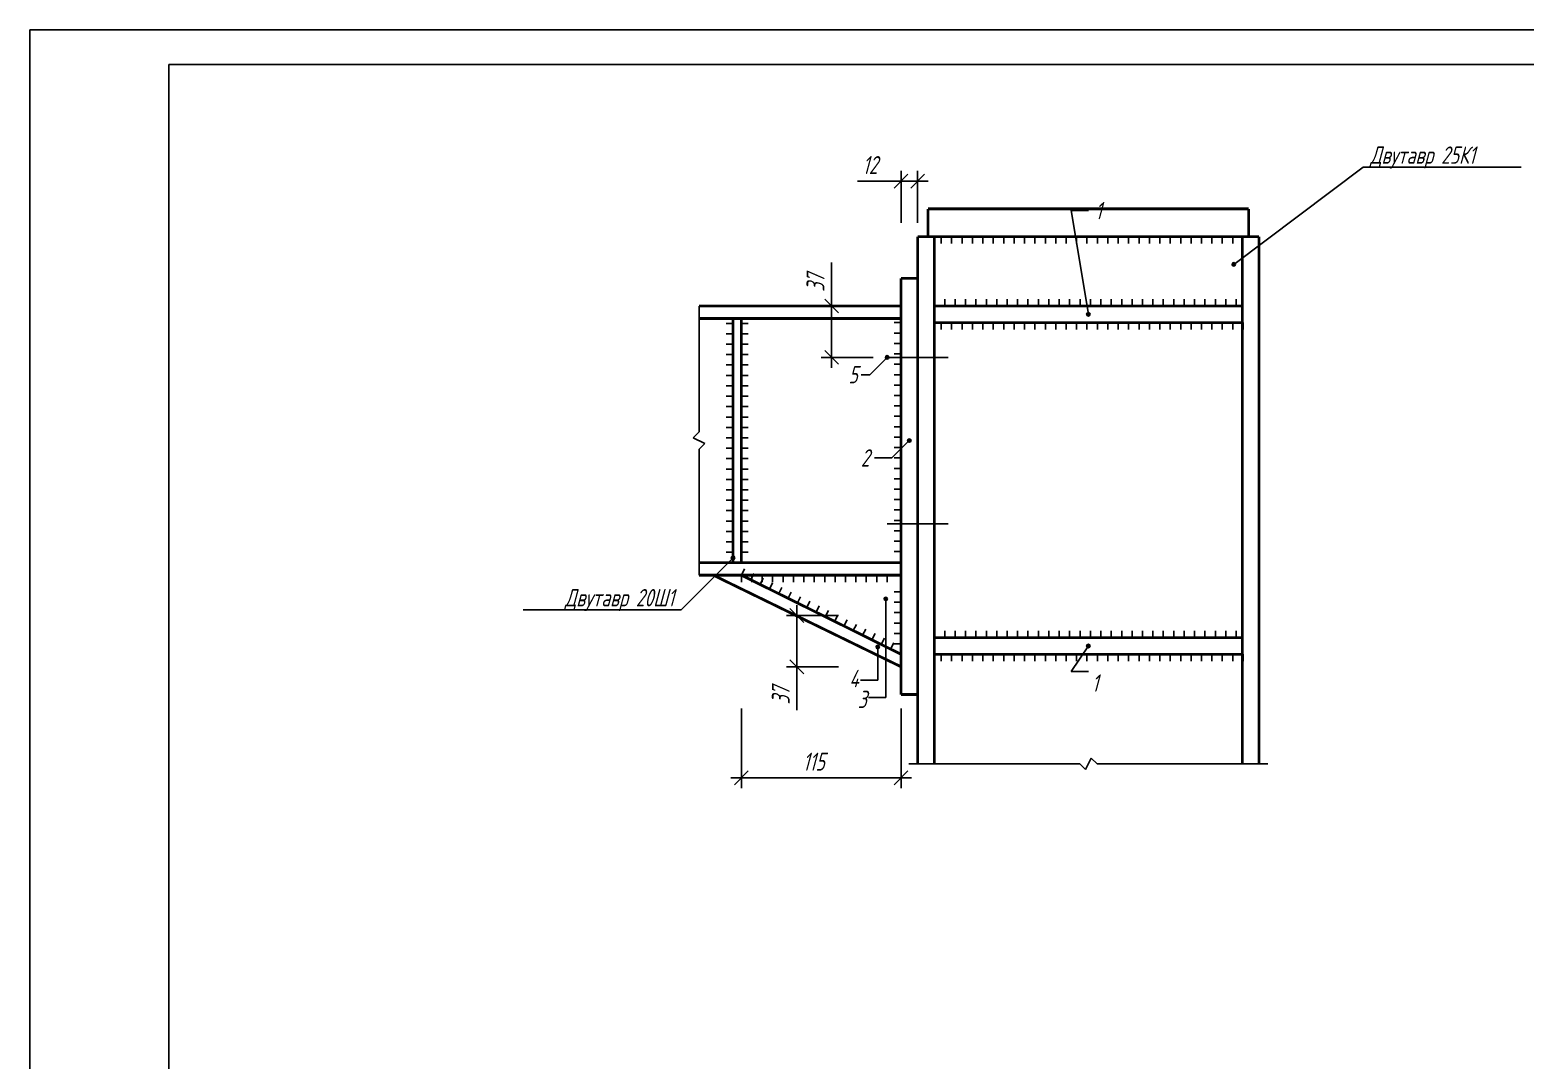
# Model space of a CAD drawing. Extents: x 0 to 420, y 0 to 297.
# Drawn here: x 0 to 215.5, y 148.5 to 297 of the extents above; entities that cross this region are included whole.
import ezdxf
from ezdxf.enums import TextEntityAlignment as Align

# ---------------------------------------------------------------- set-up
doc = ezdxf.new("R2010")
doc.units = 0
doc.header["$MEASUREMENT"] = 0
doc.layers.get('DEFPOINTS').update_dxf_attribs({"linetype": 'CONTINUOUS'})
for name, color, linetype in [('ВЫНОСКИ', 7, 'CONTINUOUS'), ('РАЗМЕРЫ', 7, 'CONTINUOUS'), ('УЗЕЛ', 7, 'CONTINUOUS'), ('ШТАМП_РАМКА', 7, 'CONTINUOUS')]:
    doc.layers.add(name, color=color, linetype=linetype)
doc.styles.add('SCADOFFICE', font='RomanS', dxfattribs={"width": 0.7, "oblique": 15, "height": 2.5})
doc.dimstyles.new('SCADOFFICE_DIM', dxfattribs={"dimtxt": 2.5, "dimasz": 2, "dimexe": 1.5, "dimexo": 2, "dimgap": 1, "dimtad": 1, "dimdec": 4, "dimlfac": 5, "dimdsep": 46, "dimtxsty": 'SCADOFFICE', "dimblk": 'OBLIQUE', "dimsah": 1, "dimcen": 2.5, "dimdle": 1.5, "dimclrd": 256, "dimclre": 256, "dimclrt": 256, "dimadec": 0, "dimazin": 0, "dimtfac": 1, "dimtdec": 4, "dimtmove": 2, "dimatfit": 3, "dimldrblk": 'OBLIQUE', "dimfxl": 1, "dimtolj": 1, "dimarcsym": 0})

# ---------------------------------------------------------------- blocks, each defined once
blk = doc.blocks.new('*U24')
at = {"layer": 'ВЫНОСКИ'}
for points in [[(152.29, 255.9), (152.28, 256.05), (152.29, 256.1)], [(152.28, 255.95), (152.28, 256), (152.28, 256.05)], [(152.28, 255.95), (152.28, 256.05), (152.29, 255.9)], [(152.32, 255.86), (152.29, 256.1), (152.32, 256.14)], [(152.29, 255.9), (152.29, 256.1), (152.32, 255.86)], [(152.35, 255.82), (152.32, 256.14), (152.35, 256.18)], [(152.32, 255.86), (152.32, 256.14), (152.35, 255.82)], [(152.39, 255.79), (152.35, 256.18), (152.39, 256.21)], [(152.35, 255.82), (152.35, 256.18), (152.39, 255.79)], [(152.43, 255.77), (152.39, 256.21), (152.43, 256.23)], [(152.39, 255.79), (152.39, 256.21), (152.43, 255.77)], [(152.48, 255.75), (152.43, 256.23), (152.48, 256.25)], [(152.43, 255.77), (152.43, 256.23), (152.48, 255.75)], [(152.48, 255.75), (152.48, 256.25), (152.53, 255.75)], [(152.53, 255.75), (152.48, 256.25), (152.53, 256.25)]]:
    blk.add_solid(points, dxfattribs=at)
at = {"layer": 'ВЫНОСКИ', "extrusion": (0, 0, -1)}
for points in [[(-152.53, 255.75), (-152.53, 256.25), (-152.57, 255.75)], [(-152.57, 255.75), (-152.53, 256.25), (-152.57, 256.25)], [(-152.57, 255.75), (-152.57, 256.25), (-152.62, 255.77)], [(-152.62, 255.77), (-152.57, 256.25), (-152.62, 256.23)], [(-152.62, 255.77), (-152.62, 256.23), (-152.66, 255.79)], [(-152.66, 255.79), (-152.62, 256.23), (-152.66, 256.21)], [(-152.66, 255.79), (-152.66, 256.21), (-152.7, 255.82)], [(-152.7, 255.82), (-152.66, 256.21), (-152.7, 256.18)], [(-152.7, 255.82), (-152.7, 256.18), (-152.73, 255.86)], [(-152.73, 255.86), (-152.7, 256.18), (-152.73, 256.14)], [(-152.73, 255.86), (-152.73, 256.14), (-152.76, 255.9)], [(-152.76, 255.9), (-152.73, 256.14), (-152.76, 256.1)], [(-152.76, 255.9), (-152.76, 256.1), (-152.77, 255.95)], [(-152.77, 255.95), (-152.76, 256.1), (-152.77, 256.05)], [(-152.77, 255.95), (-152.77, 256.05), (-152.78, 256)]]:
    blk.add_solid(points, dxfattribs=at)
blk = doc.blocks.new('*U25')
at = {"layer": 'ВЫНОСКИ'}
for points in [[(152.29, 208.1), (152.28, 208.25), (152.29, 208.3)], [(152.28, 208.15), (152.28, 208.2), (152.28, 208.25)], [(152.28, 208.15), (152.28, 208.25), (152.29, 208.1)], [(152.32, 208.06), (152.29, 208.3), (152.32, 208.34)], [(152.29, 208.1), (152.29, 208.3), (152.32, 208.06)], [(152.35, 208.02), (152.32, 208.34), (152.35, 208.38)], [(152.32, 208.06), (152.32, 208.34), (152.35, 208.02)], [(152.39, 207.99), (152.35, 208.38), (152.39, 208.41)], [(152.35, 208.02), (152.35, 208.38), (152.39, 207.99)], [(152.43, 207.97), (152.39, 208.41), (152.43, 208.43)], [(152.39, 207.99), (152.39, 208.41), (152.43, 207.97)], [(152.48, 207.95), (152.43, 208.43), (152.48, 208.45)], [(152.43, 207.97), (152.43, 208.43), (152.48, 207.95)], [(152.48, 207.95), (152.48, 208.45), (152.53, 207.95)], [(152.53, 207.95), (152.48, 208.45), (152.53, 208.45)]]:
    blk.add_solid(points, dxfattribs=at)
at = {"layer": 'ВЫНОСКИ', "extrusion": (0, 0, -1)}
for points in [[(-152.53, 207.95), (-152.53, 208.45), (-152.57, 207.95)], [(-152.57, 207.95), (-152.53, 208.45), (-152.57, 208.45)], [(-152.57, 207.95), (-152.57, 208.45), (-152.62, 207.97)], [(-152.62, 207.97), (-152.57, 208.45), (-152.62, 208.43)], [(-152.62, 207.97), (-152.62, 208.43), (-152.66, 207.99)], [(-152.66, 207.99), (-152.62, 208.43), (-152.66, 208.41)], [(-152.66, 207.99), (-152.66, 208.41), (-152.7, 208.02)], [(-152.7, 208.02), (-152.66, 208.41), (-152.7, 208.38)], [(-152.7, 208.02), (-152.7, 208.38), (-152.73, 208.06)], [(-152.73, 208.06), (-152.7, 208.38), (-152.73, 208.34)], [(-152.73, 208.06), (-152.73, 208.34), (-152.76, 208.1)], [(-152.76, 208.1), (-152.73, 208.34), (-152.76, 208.3)], [(-152.76, 208.1), (-152.76, 208.3), (-152.77, 208.15)], [(-152.77, 208.15), (-152.76, 208.3), (-152.77, 208.25)], [(-152.77, 208.15), (-152.77, 208.25), (-152.78, 208.2)]]:
    blk.add_solid(points, dxfattribs=at)
blk = doc.blocks.new('*U26')
at = {"layer": 'ВЫНОСКИ'}
for points in [[(173.23, 263.15), (173.22, 263.2), (173.23, 263.25)], [(173.24, 263.1), (173.23, 263.25), (173.24, 263.3)], [(173.23, 263.15), (173.23, 263.25), (173.24, 263.1)], [(173.27, 263.06), (173.24, 263.3), (173.27, 263.34)], [(173.24, 263.1), (173.24, 263.3), (173.27, 263.06)], [(173.3, 263.02), (173.27, 263.34), (173.3, 263.38)], [(173.27, 263.06), (173.27, 263.34), (173.3, 263.02)], [(173.34, 262.99), (173.3, 263.38), (173.34, 263.41)], [(173.3, 263.02), (173.3, 263.38), (173.34, 262.99)], [(173.38, 262.97), (173.34, 263.41), (173.38, 263.43)], [(173.34, 262.99), (173.34, 263.41), (173.38, 262.97)], [(173.43, 262.95), (173.38, 263.43), (173.43, 263.45)], [(173.38, 262.97), (173.38, 263.43), (173.43, 262.95)], [(173.43, 262.95), (173.43, 263.45), (173.47, 262.95)], [(173.47, 262.95), (173.43, 263.45), (173.47, 263.45)]]:
    blk.add_solid(points, dxfattribs=at)
at = {"layer": 'ВЫНОСКИ', "extrusion": (0, 0, -1)}
for points in [[(-173.47, 262.95), (-173.47, 263.45), (-173.52, 262.95)], [(-173.52, 262.95), (-173.47, 263.45), (-173.52, 263.45)], [(-173.52, 262.95), (-173.52, 263.45), (-173.57, 262.97)], [(-173.57, 262.97), (-173.52, 263.45), (-173.57, 263.43)], [(-173.57, 262.97), (-173.57, 263.43), (-173.61, 262.99)], [(-173.61, 262.99), (-173.57, 263.43), (-173.61, 263.41)], [(-173.61, 262.99), (-173.61, 263.41), (-173.65, 263.02)], [(-173.65, 263.02), (-173.61, 263.41), (-173.65, 263.38)], [(-173.65, 263.02), (-173.65, 263.38), (-173.68, 263.06)], [(-173.68, 263.06), (-173.65, 263.38), (-173.68, 263.34)], [(-173.68, 263.06), (-173.68, 263.34), (-173.71, 263.1)], [(-173.71, 263.1), (-173.68, 263.34), (-173.71, 263.3)], [(-173.71, 263.1), (-173.71, 263.3), (-173.72, 263.15)], [(-173.72, 263.15), (-173.71, 263.3), (-173.72, 263.25)], [(-173.72, 263.15), (-173.72, 263.25), (-173.72, 263.2)]]:
    blk.add_solid(points, dxfattribs=at)
blk = doc.blocks.new('*U27')
at = {"layer": 'ВЫНОСКИ'}
for points in [[(126.48, 237.75), (126.47, 237.8), (126.48, 237.85)], [(126.49, 237.7), (126.48, 237.85), (126.49, 237.9)], [(126.48, 237.75), (126.48, 237.85), (126.49, 237.7)], [(126.52, 237.66), (126.49, 237.9), (126.52, 237.94)], [(126.49, 237.7), (126.49, 237.9), (126.52, 237.66)], [(126.55, 237.62), (126.52, 237.94), (126.55, 237.98)], [(126.52, 237.66), (126.52, 237.94), (126.55, 237.62)], [(126.59, 237.59), (126.55, 237.98), (126.59, 238.01)], [(126.55, 237.62), (126.55, 237.98), (126.59, 237.59)], [(126.63, 237.57), (126.59, 238.01), (126.63, 238.03)], [(126.59, 237.59), (126.59, 238.01), (126.63, 237.57)], [(126.68, 237.55), (126.63, 238.03), (126.68, 238.05)], [(126.63, 237.57), (126.63, 238.03), (126.68, 237.55)], [(126.68, 237.55), (126.68, 238.05), (126.72, 237.55)], [(126.72, 237.55), (126.68, 238.05), (126.72, 238.05)]]:
    blk.add_solid(points, dxfattribs=at)
at = {"layer": 'ВЫНОСКИ', "extrusion": (0, 0, -1)}
for points in [[(-126.72, 237.55), (-126.72, 238.05), (-126.77, 237.55)], [(-126.77, 237.55), (-126.72, 238.05), (-126.77, 238.05)], [(-126.77, 237.55), (-126.77, 238.05), (-126.82, 237.57)], [(-126.82, 237.57), (-126.77, 238.05), (-126.82, 238.03)], [(-126.82, 237.57), (-126.82, 238.03), (-126.86, 237.59)], [(-126.86, 237.59), (-126.82, 238.03), (-126.86, 238.01)], [(-126.86, 237.59), (-126.86, 238.01), (-126.9, 237.62)], [(-126.9, 237.62), (-126.86, 238.01), (-126.9, 237.98)], [(-126.9, 237.62), (-126.9, 237.98), (-126.93, 237.66)], [(-126.93, 237.66), (-126.9, 237.98), (-126.93, 237.94)], [(-126.93, 237.66), (-126.93, 237.94), (-126.96, 237.7)], [(-126.96, 237.7), (-126.93, 237.94), (-126.96, 237.9)], [(-126.96, 237.7), (-126.96, 237.9), (-126.97, 237.75)], [(-126.97, 237.75), (-126.96, 237.9), (-126.97, 237.85)], [(-126.97, 237.75), (-126.97, 237.85), (-126.97, 237.8)]]:
    blk.add_solid(points, dxfattribs=at)
blk = doc.blocks.new('*U28')
at = {"layer": 'ВЫНОСКИ'}
for points in [[(123.09, 214.88), (123.08, 215.03), (123.09, 215.08)], [(123.08, 214.93), (123.08, 214.98), (123.08, 215.03)], [(123.08, 214.93), (123.08, 215.03), (123.09, 214.88)], [(123.12, 214.84), (123.09, 215.08), (123.12, 215.12)], [(123.09, 214.88), (123.09, 215.08), (123.12, 214.84)], [(123.15, 214.8), (123.12, 215.12), (123.15, 215.16)], [(123.12, 214.84), (123.12, 215.12), (123.15, 214.8)], [(123.19, 214.77), (123.15, 215.16), (123.19, 215.19)], [(123.15, 214.8), (123.15, 215.16), (123.19, 214.77)], [(123.23, 214.75), (123.19, 215.19), (123.23, 215.21)], [(123.19, 214.77), (123.19, 215.19), (123.23, 214.75)], [(123.28, 214.73), (123.23, 215.21), (123.28, 215.23)], [(123.23, 214.75), (123.23, 215.21), (123.28, 214.73)], [(123.28, 214.73), (123.28, 215.23), (123.33, 214.73)], [(123.33, 214.73), (123.28, 215.23), (123.33, 215.23)]]:
    blk.add_solid(points, dxfattribs=at)
at = {"layer": 'ВЫНОСКИ', "extrusion": (0, 0, -1)}
for points in [[(-123.33, 214.73), (-123.33, 215.23), (-123.37, 214.73)], [(-123.37, 214.73), (-123.33, 215.23), (-123.37, 215.23)], [(-123.37, 214.73), (-123.37, 215.23), (-123.42, 214.75)], [(-123.42, 214.75), (-123.37, 215.23), (-123.42, 215.21)], [(-123.42, 214.75), (-123.42, 215.21), (-123.46, 214.77)], [(-123.46, 214.77), (-123.42, 215.21), (-123.46, 215.19)], [(-123.46, 214.77), (-123.46, 215.19), (-123.5, 214.8)], [(-123.5, 214.8), (-123.46, 215.19), (-123.5, 215.16)], [(-123.5, 214.8), (-123.5, 215.16), (-123.53, 214.84)], [(-123.53, 214.84), (-123.5, 215.16), (-123.53, 215.12)], [(-123.53, 214.84), (-123.53, 215.12), (-123.56, 214.88)], [(-123.56, 214.88), (-123.53, 215.12), (-123.56, 215.08)], [(-123.56, 214.88), (-123.56, 215.08), (-123.57, 214.93)], [(-123.57, 214.93), (-123.56, 215.08), (-123.57, 215.03)], [(-123.57, 214.93), (-123.57, 215.03), (-123.58, 214.98)]]:
    blk.add_solid(points, dxfattribs=at)
blk = doc.blocks.new('*U29')
at = {"layer": 'ВЫНОСКИ'}
for points in [[(121.93, 208), (121.92, 208.05), (121.93, 208.1)], [(121.94, 207.95), (121.93, 208.1), (121.94, 208.15)], [(121.93, 208), (121.93, 208.1), (121.94, 207.95)], [(121.97, 207.91), (121.94, 208.15), (121.97, 208.19)], [(121.94, 207.95), (121.94, 208.15), (121.97, 207.91)], [(122, 207.87), (121.97, 208.19), (122, 208.23)], [(121.97, 207.91), (121.97, 208.19), (122, 207.87)], [(122.04, 207.84), (122, 208.23), (122.04, 208.26)], [(122, 207.87), (122, 208.23), (122.04, 207.84)], [(122.08, 207.82), (122.04, 208.26), (122.08, 208.28)], [(122.04, 207.84), (122.04, 208.26), (122.08, 207.82)], [(122.13, 207.8), (122.08, 208.28), (122.13, 208.3)], [(122.08, 207.82), (122.08, 208.28), (122.13, 207.8)], [(122.13, 207.8), (122.13, 208.3), (122.17, 207.8)], [(122.17, 207.8), (122.13, 208.3), (122.17, 208.3)]]:
    blk.add_solid(points, dxfattribs=at)
at = {"layer": 'ВЫНОСКИ', "extrusion": (0, 0, -1)}
for points in [[(-122.17, 207.8), (-122.17, 208.3), (-122.22, 207.8)], [(-122.22, 207.8), (-122.17, 208.3), (-122.22, 208.3)], [(-122.22, 207.8), (-122.22, 208.3), (-122.27, 207.82)], [(-122.27, 207.82), (-122.22, 208.3), (-122.27, 208.28)], [(-122.27, 207.82), (-122.27, 208.28), (-122.31, 207.84)], [(-122.31, 207.84), (-122.27, 208.28), (-122.31, 208.26)], [(-122.31, 207.84), (-122.31, 208.26), (-122.35, 207.87)], [(-122.35, 207.87), (-122.31, 208.26), (-122.35, 208.23)], [(-122.35, 207.87), (-122.35, 208.23), (-122.38, 207.91)], [(-122.38, 207.91), (-122.35, 208.23), (-122.38, 208.19)], [(-122.38, 207.91), (-122.38, 208.19), (-122.41, 207.95)], [(-122.41, 207.95), (-122.38, 208.19), (-122.41, 208.15)], [(-122.41, 207.95), (-122.41, 208.15), (-122.42, 208)], [(-122.42, 208), (-122.41, 208.15), (-122.42, 208.1)], [(-122.42, 208), (-122.42, 208.1), (-122.42, 208.05)]]:
    blk.add_solid(points, dxfattribs=at)
blk = doc.blocks.new('*U30')
at = {"layer": 'ВЫНОСКИ'}
for points in [[(123.32, 249.66), (123.29, 249.9), (123.32, 249.94)], [(123.35, 249.62), (123.32, 249.94), (123.35, 249.98)], [(123.32, 249.66), (123.32, 249.94), (123.35, 249.62)], [(123.39, 249.59), (123.35, 249.98), (123.39, 250.01)], [(123.35, 249.62), (123.35, 249.98), (123.39, 249.59)], [(123.43, 249.57), (123.39, 250.01), (123.43, 250.03)], [(123.39, 249.59), (123.39, 250.01), (123.43, 249.57)], [(123.48, 249.55), (123.43, 250.03), (123.48, 250.05)], [(123.43, 249.57), (123.43, 250.03), (123.48, 249.55)], [(123.48, 249.55), (123.48, 250.05), (123.53, 249.55)], [(123.53, 249.55), (123.48, 250.05), (123.53, 250.05)], [(123.29, 249.7), (123.28, 249.85), (123.29, 249.9)], [(123.28, 249.75), (123.28, 249.8), (123.28, 249.85)], [(123.28, 249.75), (123.28, 249.85), (123.29, 249.7)], [(123.29, 249.7), (123.29, 249.9), (123.32, 249.66)]]:
    blk.add_solid(points, dxfattribs=at)
at = {"layer": 'ВЫНОСКИ', "extrusion": (0, 0, -1)}
for points in [[(-123.53, 249.55), (-123.53, 250.05), (-123.57, 249.55)], [(-123.57, 249.55), (-123.53, 250.05), (-123.57, 250.05)], [(-123.57, 249.55), (-123.57, 250.05), (-123.62, 249.57)], [(-123.62, 249.57), (-123.57, 250.05), (-123.62, 250.03)], [(-123.62, 249.57), (-123.62, 250.03), (-123.66, 249.59)], [(-123.66, 249.59), (-123.62, 250.03), (-123.66, 250.01)], [(-123.66, 249.59), (-123.66, 250.01), (-123.7, 249.62)], [(-123.7, 249.62), (-123.66, 250.01), (-123.7, 249.98)], [(-123.7, 249.62), (-123.7, 249.98), (-123.73, 249.66)], [(-123.73, 249.66), (-123.7, 249.98), (-123.73, 249.94)], [(-123.73, 249.66), (-123.73, 249.94), (-123.76, 249.7)], [(-123.76, 249.7), (-123.73, 249.94), (-123.76, 249.9)], [(-123.76, 249.7), (-123.76, 249.9), (-123.77, 249.75)], [(-123.77, 249.75), (-123.76, 249.9), (-123.77, 249.85)], [(-123.77, 249.75), (-123.77, 249.85), (-123.78, 249.8)]]:
    blk.add_solid(points, dxfattribs=at)
blk = doc.blocks.new('_OBLIQUE')
at = {"layer": 'РАЗМЕРЫ', "color": 0, "linetype": 'ByBlock'}
blk.add_line((-0.5, -0.5), (0.5, 0.5), dxfattribs=at)
blk = doc.blocks.new('*D1')
at = {"layer": 'DEFPOINTS', "color": 0}
for p in [(115.525, 257.2), (123.525, 257.2), (123.525, 249.8)]:
    blk.add_point(p, dxfattribs=at)
at = {"layer": 'РАЗМЕРЫ'}
for p, q in [((115.525, 257.2), (115.525, 263.45)), ((115.525, 248.3), (115.525, 258.7)), ((121.525, 257.2), (114.025, 257.2)), ((121.525, 249.8), (114.025, 249.8))]:
    blk.add_line(p, q, dxfattribs=at)
at = {"layer": 'РАЗМЕРЫ', "xscale": 2, "yscale": 2, "zscale": 2}
for p, rotation in [((115.525, 257.2), 90), ((115.525, 249.8), 270)]:
    blk.add_blockref('_OBLIQUE', p, dxfattribs=dict(at, rotation=rotation))
at = {"layer": 'РАЗМЕРЫ', "style": 'SCADOFFICE', "oblique": 15, "width": 0.676148}
blk.add_text('37', height=2.5881905, rotation=90, dxfattribs=at).set_placement((114.5025, 259.256875))
blk = doc.blocks.new('*D3')
at = {"layer": 'DEFPOINTS', "color": 0}
for p in [(118.525, 212.6), (110.525, 205.2), (118.525, 205.2)]:
    blk.add_point(p, dxfattribs=at)
at = {"layer": 'РАЗМЕРЫ'}
for p, q in [((110.525, 214.1), (110.525, 203.7)), ((116.525, 212.6), (109.025, 212.6)), ((110.525, 212.6), (110.525, 198.95)), ((116.525, 205.2), (109.025, 205.2))]:
    blk.add_line(p, q, dxfattribs=at)
at = {"layer": 'РАЗМЕРЫ', "xscale": 2, "yscale": 2, "zscale": 2}
for p, rotation in [((110.525, 212.6), 90), ((110.525, 205.2), 270)]:
    blk.add_blockref('_OBLIQUE', p, dxfattribs=dict(at, rotation=rotation))
at = {"layer": 'РАЗМЕРЫ', "style": 'SCADOFFICE', "oblique": 15, "width": 0.676148}
blk.add_text('37', height=2.5881905, rotation=90, dxfattribs=at).set_placement((109.5025, 199.756875))
blk = doc.blocks.new('*D4')
at = {"layer": 'DEFPOINTS', "color": 0}
for p in [(102.525, 201.2), (125.525, 201.2), (102.525, 189.2)]:
    blk.add_point(p, dxfattribs=at)
at = {"layer": 'РАЗМЕРЫ'}
for p, q in [((102.525, 199.2), (102.525, 187.7)), ((125.525, 199.2), (125.525, 187.7)), ((127.025, 189.2), (101.025, 189.2))]:
    blk.add_line(p, q, dxfattribs=at)
at = {"layer": 'РАЗМЕРЫ', "xscale": 2, "yscale": 2, "zscale": 2}
for p in [(102.525, 189.2), (125.525, 189.2)]:
    blk.add_blockref('_OBLIQUE', p, dxfattribs=at)
at = {"layer": 'РАЗМЕРЫ', "style": 'SCADOFFICE', "oblique": 15, "width": 0.676148}
blk.add_text('115', height=2.58819, dxfattribs=at).set_placement((111.3685, 190.2225))
blk = doc.blocks.new('*D5')
at = {"layer": 'DEFPOINTS', "color": 0}
for p in [(125.525, 275.2), (125.525, 267.2), (127.925, 267.2)]:
    blk.add_point(p, dxfattribs=at)
at = {"layer": 'РАЗМЕРЫ'}
for p, q in [((125.525, 269.2), (125.525, 276.7)), ((127.925, 269.2), (127.925, 276.7)), ((127.925, 275.2), (119.275, 275.2)), ((129.425, 275.2), (124.025, 275.2))]:
    blk.add_line(p, q, dxfattribs=at)
at = {"layer": 'РАЗМЕРЫ', "xscale": 2, "yscale": 2, "zscale": 2}
for p in [(125.525, 275.2), (127.925, 275.2)]:
    blk.add_blockref('_OBLIQUE', p, dxfattribs=at)
at = {"layer": 'РАЗМЕРЫ', "style": 'SCADOFFICE', "oblique": 15, "width": 0.676148}
blk.add_text('12', height=2.58819, dxfattribs=at).set_placement((119.97075, 276.2225))
blk = doc.blocks.new('*U31')
at = {"layer": 'ВЫНОСКИ'}
for points in [[(101.09, 220.8), (101.08, 220.95), (101.09, 221)], [(101.08, 220.85), (101.08, 220.9), (101.08, 220.95)], [(101.08, 220.85), (101.08, 220.95), (101.09, 220.8)], [(101.12, 220.76), (101.09, 221), (101.12, 221.04)], [(101.09, 220.8), (101.09, 221), (101.12, 220.76)], [(101.15, 220.72), (101.12, 221.04), (101.15, 221.08)], [(101.12, 220.76), (101.12, 221.04), (101.15, 220.72)], [(101.19, 220.69), (101.15, 221.08), (101.19, 221.11)], [(101.15, 220.72), (101.15, 221.08), (101.19, 220.69)], [(101.23, 220.67), (101.19, 221.11), (101.23, 221.13)], [(101.19, 220.69), (101.19, 221.11), (101.23, 220.67)], [(101.28, 220.65), (101.23, 221.13), (101.28, 221.15)], [(101.23, 220.67), (101.23, 221.13), (101.28, 220.65)], [(101.28, 220.65), (101.28, 221.15), (101.33, 220.65)], [(101.33, 220.65), (101.28, 221.15), (101.33, 221.15)]]:
    blk.add_solid(points, dxfattribs=at)
at = {"layer": 'ВЫНОСКИ', "extrusion": (0, 0, -1)}
for points in [[(-101.33, 220.65), (-101.33, 221.15), (-101.37, 220.65)], [(-101.37, 220.65), (-101.33, 221.15), (-101.37, 221.15)], [(-101.37, 220.65), (-101.37, 221.15), (-101.42, 220.67)], [(-101.42, 220.67), (-101.37, 221.15), (-101.42, 221.13)], [(-101.42, 220.67), (-101.42, 221.13), (-101.46, 220.69)], [(-101.46, 220.69), (-101.42, 221.13), (-101.46, 221.11)], [(-101.46, 220.69), (-101.46, 221.11), (-101.5, 220.72)], [(-101.5, 220.72), (-101.46, 221.11), (-101.5, 221.08)], [(-101.5, 220.72), (-101.5, 221.08), (-101.53, 220.76)], [(-101.53, 220.76), (-101.5, 221.08), (-101.53, 221.04)], [(-101.53, 220.76), (-101.53, 221.04), (-101.56, 220.8)], [(-101.56, 220.8), (-101.53, 221.04), (-101.56, 221)], [(-101.56, 220.8), (-101.56, 221), (-101.57, 220.85)], [(-101.57, 220.85), (-101.56, 221), (-101.57, 220.95)], [(-101.57, 220.85), (-101.57, 220.95), (-101.58, 220.9)]]:
    blk.add_solid(points, dxfattribs=at)

msp = doc.modelspace()

# ---------------------------------------------------------------- linework, layer by layer
at = {"layer": 'ВЫНОСКИ', "linetype": 'Continuous'}
for p, q in [((173.475, 263.2), (192.125, 277.2)), ((192.125, 277.2), (214.875, 277.2)), ((152.525, 256), (150.025, 270.95)), ((150.025, 270.95), (152.525, 270.95)), ((123.525, 249.8), (121.025, 247.3)), ((121.025, 247.3), (119.775, 247.3)), ((126.725, 237.8), (124.225, 235.3)), ((124.225, 235.3), (121.725, 235.3)), ((101.325, 220.9), (93.825, 213.4)), ((93.825, 213.4), (71.075, 213.4)), ((123.325, 214.98), (123.325, 200.75)), ((122.175, 208.05), (122.175, 203.25)), ((152.525, 208.2), (150.025, 204.5)), ((122.175, 203.25), (119.675, 203.25)), ((150.025, 204.5), (152.525, 204.5)), ((123.325, 200.75), (120.825, 200.75))]:
    msp.add_line(p, q, dxfattribs=at)
for centre in [(173.475, 263.2), (152.525, 256), (123.525, 249.8), (126.725, 237.8), (101.325, 220.9), (123.325, 214.98), (122.175, 208.05), (152.525, 208.2)]:
    msp.add_circle(centre, 0.25, dxfattribs=at)
at = {"layer": 'УЗЕЛ', "linetype": 'Continuous'}
for p, q in [((131.325, 267.2), (131.325, 266.2)), ((132.825, 267.2), (132.825, 266.2)), ((134.325, 267.2), (134.325, 266.2)), ((135.825, 267.2), (135.825, 266.2)), ((137.325, 267.2), (137.325, 266.2)), ((138.825, 267.2), (138.825, 266.2)), ((140.325, 267.2), (140.325, 266.2)), ((141.825, 267.2), (141.825, 266.2)), ((143.325, 267.2), (143.325, 266.2)), ((144.825, 267.2), (144.825, 266.2)), ((146.325, 267.2), (146.325, 266.2)), ((147.825, 267.2), (147.825, 266.2)), ((149.325, 267.2), (149.325, 266.2)), ((150.825, 267.2), (150.825, 266.2)), ((152.325, 267.2), (152.325, 266.2)), ((153.825, 267.2), (153.825, 266.2)), ((155.325, 267.2), (155.325, 266.2)), ((156.825, 267.2), (156.825, 266.2)), ((158.325, 267.2), (158.325, 266.2)), ((159.825, 267.2), (159.825, 266.2)), ((161.325, 267.2), (161.325, 266.2)), ((162.825, 267.2), (162.825, 266.2)), ((164.325, 267.2), (164.325, 266.2)), ((165.825, 267.2), (165.825, 266.2)), ((167.325, 267.2), (167.325, 266.2)), ((168.825, 267.2), (168.825, 266.2)), ((170.325, 267.2), (170.325, 266.2)), ((171.825, 267.2), (171.825, 266.2)), ((173.325, 267.2), (173.325, 266.2)), ((96.425, 239.05), (96.425, 257.2)), ((130.325, 257.2), (130.325, 258.2)), ((131.825, 257.2), (131.825, 258.2)), ((133.325, 257.2), (133.325, 258.2)), ((134.825, 257.2), (134.825, 258.2)), ((136.325, 257.2), (136.325, 258.2)), ((137.825, 257.2), (137.825, 258.2)), ((139.325, 257.2), (139.325, 258.2)), ((140.825, 257.2), (140.825, 258.2)), ((142.325, 257.2), (142.325, 258.2)), ((143.825, 257.2), (143.825, 258.2)), ((145.325, 257.2), (145.325, 258.2)), ((146.825, 257.2), (146.825, 258.2)), ((148.325, 257.2), (148.325, 258.2)), ((149.825, 257.2), (149.825, 258.2)), ((151.325, 257.2), (151.325, 258.2)), ((152.825, 257.2), (152.825, 258.2)), ((154.325, 257.2), (154.325, 258.2)), ((155.825, 257.2), (155.825, 258.2)), ((157.325, 257.2), (157.325, 258.2)), ((158.825, 257.2), (158.825, 258.2)), ((160.325, 257.2), (160.325, 258.2)), ((161.825, 257.2), (161.825, 258.2)), ((163.325, 257.2), (163.325, 258.2)), ((164.825, 257.2), (164.825, 258.2)), ((166.325, 257.2), (166.325, 258.2)), ((167.825, 257.2), (167.825, 258.2)), ((169.325, 257.2), (169.325, 258.2)), ((170.825, 257.2), (170.825, 258.2)), ((172.325, 257.2), (172.325, 258.2)), ((173.825, 257.2), (173.825, 258.2)), ((101.325, 254.7), (100.325, 254.7)), ((102.525, 254.7), (103.525, 254.7)), ((125.525, 254.8), (124.525, 254.8)), ((131.325, 254.8), (131.325, 253.8)), ((132.825, 254.8), (132.825, 253.8)), ((134.325, 254.8), (134.325, 253.8)), ((135.825, 254.8), (135.825, 253.8)), ((137.325, 254.8), (137.325, 253.8)), ((138.825, 254.8), (138.825, 253.8)), ((140.325, 254.8), (140.325, 253.8)), ((141.825, 254.8), (141.825, 253.8)), ((143.325, 254.8), (143.325, 253.8)), ((144.825, 254.8), (144.825, 253.8)), ((146.325, 254.8), (146.325, 253.8)), ((147.825, 254.8), (147.825, 253.8)), ((149.325, 254.8), (149.325, 253.8)), ((150.825, 254.8), (150.825, 253.8)), ((152.325, 254.8), (152.325, 253.8)), ((153.825, 254.8), (153.825, 253.8)), ((155.325, 254.8), (155.325, 253.8)), ((156.825, 254.8), (156.825, 253.8)), ((158.325, 254.8), (158.325, 253.8)), ((159.825, 254.8), (159.825, 253.8)), ((161.325, 254.8), (161.325, 253.8)), ((162.825, 254.8), (162.825, 253.8)), ((164.325, 254.8), (164.325, 253.8)), ((165.825, 254.8), (165.825, 253.8)), ((167.325, 254.8), (167.325, 253.8)), ((168.825, 254.8), (168.825, 253.8)), ((170.325, 254.8), (170.325, 253.8)), ((171.825, 254.8), (171.825, 253.8)), ((173.325, 254.8), (173.325, 253.8)), ((174.825, 254.8), (174.825, 253.8)), ((101.325, 253.2), (100.325, 253.2)), ((102.525, 253.2), (103.525, 253.2)), ((125.525, 253.3), (124.525, 253.3)), ((101.325, 251.7), (100.325, 251.7)), ((101.325, 250.2), (100.325, 250.2)), ((102.525, 251.7), (103.525, 251.7)), ((102.525, 250.2), (103.525, 250.2)), ((125.525, 251.8), (124.525, 251.8)), ((125.525, 250.3), (124.525, 250.3)), ((101.325, 248.7), (100.325, 248.7)), ((102.525, 248.7), (103.525, 248.7)), ((123.525, 249.8), (132.325, 249.8)), ((125.525, 248.8), (124.525, 248.8)), ((101.325, 247.2), (100.325, 247.2)), ((101.325, 245.7), (100.325, 245.7)), ((102.525, 247.2), (103.525, 247.2)), ((102.525, 245.7), (103.525, 245.7)), ((125.525, 247.3), (124.525, 247.3)), ((125.525, 245.8), (124.525, 245.8)), ((101.325, 244.2), (100.325, 244.2)), ((102.525, 244.2), (103.525, 244.2)), ((125.525, 244.3), (124.525, 244.3)), ((101.325, 242.7), (100.325, 242.7)), ((102.525, 242.7), (103.525, 242.7)), ((125.525, 242.8), (124.525, 242.8)), ((101.325, 241.2), (100.325, 241.2)), ((101.325, 239.7), (100.325, 239.7)), ((102.525, 241.2), (103.525, 241.2)), ((102.525, 239.7), (103.525, 239.7)), ((125.525, 241.3), (124.525, 241.3)), ((125.525, 239.8), (124.525, 239.8)), ((95.591667, 238.216667), (96.425, 239.05)), ((97.258333, 237.383333), (95.591667, 238.216667)), ((96.425, 236.55), (97.258333, 237.383333)), ((101.325, 238.2), (100.325, 238.2)), ((102.525, 238.2), (103.525, 238.2)), ((125.525, 238.3), (124.525, 238.3)), ((96.425, 218.4), (96.425, 236.55)), ((101.325, 236.7), (100.325, 236.7)), ((101.325, 235.2), (100.325, 235.2)), ((102.525, 236.7), (103.525, 236.7)), ((102.525, 235.2), (103.525, 235.2)), ((125.525, 236.8), (124.525, 236.8)), ((125.525, 235.3), (124.525, 235.3)), ((101.325, 233.7), (100.325, 233.7)), ((102.525, 233.7), (103.525, 233.7)), ((125.525, 233.8), (124.525, 233.8)), ((101.325, 232.2), (100.325, 232.2)), ((101.325, 230.7), (100.325, 230.7)), ((102.525, 232.2), (103.525, 232.2)), ((102.525, 230.7), (103.525, 230.7)), ((125.525, 232.3), (124.525, 232.3)), ((125.525, 230.8), (124.525, 230.8)), ((101.325, 229.2), (100.325, 229.2)), ((102.525, 229.2), (103.525, 229.2)), ((125.525, 229.3), (124.525, 229.3)), ((101.325, 227.7), (100.325, 227.7)), ((102.525, 227.7), (103.525, 227.7)), ((125.525, 227.8), (124.525, 227.8)), ((125.525, 226.3), (124.525, 226.3)), ((101.325, 226.2), (100.325, 226.2)), ((101.325, 224.7), (100.325, 224.7)), ((102.525, 226.2), (103.525, 226.2)), ((102.525, 224.7), (103.525, 224.7)), ((123.525, 225.8), (132.325, 225.8)), ((125.525, 224.8), (124.525, 224.8)), ((101.325, 223.2), (100.325, 223.2)), ((102.525, 223.2), (103.525, 223.2)), ((125.525, 223.3), (124.525, 223.3)), ((101.325, 221.7), (100.325, 221.7)), ((102.525, 221.7), (103.525, 221.7)), ((125.525, 221.8), (124.525, 221.8)), ((102.525, 218.4), (102.969094, 219.29598)), ((102.525, 218.4), (102.525, 217.4)), ((103.86897, 217.733858), (104.313064, 218.629838)), ((104.025, 218.4), (104.025, 217.4)), ((105.21294, 217.067717), (105.657034, 217.963697)), ((105.525, 218.4), (105.525, 217.4)), ((107.025, 218.4), (107.025, 217.4)), ((108.525, 218.4), (108.525, 217.4)), ((110.025, 218.4), (110.025, 217.4)), ((111.525, 218.4), (111.525, 217.4)), ((113.025, 218.4), (113.025, 217.4)), ((114.525, 218.4), (114.525, 217.4)), ((116.025, 218.4), (116.025, 217.4)), ((117.525, 218.4), (117.525, 217.4)), ((119.025, 218.4), (119.025, 217.4)), ((120.525, 218.4), (120.525, 217.4)), ((122.025, 218.4), (122.025, 217.4)), ((123.525, 218.4), (123.525, 217.4)), ((106.55691, 216.401575), (107.001004, 217.297555)), ((107.90088, 215.735433), (108.344974, 216.631413)), ((109.24485, 215.069292), (109.688944, 215.965272)), ((125.525, 216), (124.525, 216)), ((110.58882, 214.40315), (111.032914, 215.29913)), ((111.93279, 213.737008), (112.376884, 214.632988)), ((113.27676, 213.070867), (113.720854, 213.966847)), ((125.525, 214.5), (124.525, 214.5)), ((114.62073, 212.404725), (115.064824, 213.300705)), ((115.9647, 211.738584), (116.408794, 212.634564)), ((117.30867, 211.072442), (117.752764, 211.968422)), ((118.65264, 210.4063), (119.096734, 211.30228)), ((125.525, 213), (124.525, 213)), ((125.525, 211.5), (124.525, 211.5)), ((119.99661, 209.740159), (120.440704, 210.636139)), ((121.34058, 209.074017), (121.784674, 209.969997)), ((122.68455, 208.407875), (123.128644, 209.303855)), ((125.525, 210), (124.525, 210)), ((130.325, 209.4), (130.325, 210.4)), ((131.825, 209.4), (131.825, 210.4)), ((133.325, 209.4), (133.325, 210.4)), ((134.825, 209.4), (134.825, 210.4)), ((136.325, 209.4), (136.325, 210.4)), ((137.825, 209.4), (137.825, 210.4)), ((139.325, 209.4), (139.325, 210.4)), ((140.825, 209.4), (140.825, 210.4)), ((142.325, 209.4), (142.325, 210.4)), ((143.825, 209.4), (143.825, 210.4)), ((145.325, 209.4), (145.325, 210.4)), ((146.825, 209.4), (146.825, 210.4)), ((148.325, 209.4), (148.325, 210.4)), ((149.825, 209.4), (149.825, 210.4)), ((151.325, 209.4), (151.325, 210.4)), ((152.825, 209.4), (152.825, 210.4)), ((154.325, 209.4), (154.325, 210.4)), ((155.825, 209.4), (155.825, 210.4)), ((157.325, 209.4), (157.325, 210.4)), ((158.825, 209.4), (158.825, 210.4)), ((160.325, 209.4), (160.325, 210.4)), ((161.825, 209.4), (161.825, 210.4)), ((163.325, 209.4), (163.325, 210.4)), ((164.825, 209.4), (164.825, 210.4)), ((166.325, 209.4), (166.325, 210.4)), ((167.825, 209.4), (167.825, 210.4)), ((169.325, 209.4), (169.325, 210.4)), ((170.825, 209.4), (170.825, 210.4)), ((172.325, 209.4), (172.325, 210.4)), ((173.825, 209.4), (173.825, 210.4)), ((124.02852, 207.741734), (124.472614, 208.637714)), ((125.525, 208.5), (124.525, 208.5)), ((131.325, 207), (131.325, 206)), ((132.825, 207), (132.825, 206)), ((134.325, 207), (134.325, 206)), ((135.825, 207), (135.825, 206)), ((137.325, 207), (137.325, 206)), ((138.825, 207), (138.825, 206)), ((140.325, 207), (140.325, 206)), ((141.825, 207), (141.825, 206)), ((143.325, 207), (143.325, 206)), ((144.825, 207), (144.825, 206)), ((146.325, 207), (146.325, 206)), ((147.825, 207), (147.825, 206)), ((149.325, 207), (149.325, 206)), ((150.825, 207), (150.825, 206)), ((152.325, 207), (152.325, 206)), ((153.825, 207), (153.825, 206)), ((155.325, 207), (155.325, 206)), ((156.825, 207), (156.825, 206)), ((158.325, 207), (158.325, 206)), ((159.825, 207), (159.825, 206)), ((161.325, 207), (161.325, 206)), ((162.825, 207), (162.825, 206)), ((164.325, 207), (164.325, 206)), ((165.825, 207), (165.825, 206)), ((167.325, 207), (167.325, 206)), ((168.825, 207), (168.825, 206)), ((170.325, 207), (170.325, 206)), ((171.825, 207), (171.825, 206)), ((173.325, 207), (173.325, 206)), ((174.825, 207), (174.825, 206)), ((152.108333, 190.366667), (152.941667, 192.033333)), ((152.941667, 192.033333), (153.775, 191.2)), ((126.675, 191.2), (151.275, 191.2)), ((151.275, 191.2), (152.108333, 190.366667)), ((153.775, 191.2), (178.375, 191.2))]:
    msp.add_line(p, q, dxfattribs=at)
at = {"layer": 'УЗЕЛ', "linetype": 'Continuous', "const_width": 0.4}
for points in [[(129.425, 271.2), (175.625, 271.2)], [(129.425, 267.2), (129.425, 271.2)], [(175.625, 271.2), (175.625, 267.2)], [(127.925, 191.2), (127.925, 267.2)], [(127.925, 267.2), (177.125, 267.2)], [(175.625, 267.2), (129.425, 267.2)], [(130.325, 191.2), (130.325, 267.2)], [(174.725, 191.2), (174.725, 267.2)], [(177.125, 191.2), (177.125, 267.2)], [(125.525, 261.2), (127.925, 261.2)], [(125.525, 201.2), (125.525, 261.2)], [(127.925, 261.2), (127.925, 201.2)], [(96.425, 257.2), (125.525, 257.2)], [(130.325, 257.2), (174.725, 257.2)], [(96.425, 255.4), (125.525, 255.4)], [(101.325, 255.4), (101.325, 220.2)], [(102.525, 255.4), (102.525, 220.2)], [(130.325, 254.8), (174.725, 254.8)], [(96.425, 220.2), (125.525, 220.2)], [(96.425, 218.4), (125.525, 218.4)], [(125.525, 205.2), (98.471808, 218.4)], [(125.525, 207), (102.525, 218.4)], [(130.325, 209.4), (174.725, 209.4)], [(130.325, 207), (174.725, 207)], [(127.925, 201.2), (125.525, 201.2)]]:
    msp.add_lwpolyline(points, dxfattribs=at)
at = {"layer": 'ШТАМП_РАМКА', "linetype": 'Continuous'}
for p, q in [((0, 297), (420, 297)), ((0, 0), (0, 297)), ((20, 292), (415, 292)), ((20, 5), (20, 292))]:
    msp.add_line(p, q, dxfattribs=at)

# ---------------------------------------------------------------- block references
at = {"layer": 'ВЫНОСКИ'}
for name in ['*U26', '*U24', '*U30', '*U27', '*U31', '*U28', '*U29', '*U25']:
    msp.add_blockref(name, (0, 0), dxfattribs=at)

# ---------------------------------------------------------------- texts
at = {"layer": 'ВЫНОСКИ', "style": 'SCADOFFICE', "oblique": 15, "width": 0.7}
for s, p in [('Двутавр 25К1', (193.125, 277.7)), ('1', (153.525, 269.7)), ('1', (153.025, 201.6))]:
    msp.add_text(s, height=2.5, dxfattribs=at).set_placement(p)
for s, p in [('5', (119.275, 246.05)), ('2', (120.975, 234.05)), ('Двутавр 20Ш1', (92.825, 213.9)), ('4', (119.425, 202.25)), ('3', (120.575, 199.25))]:
    msp.add_text(s, height=2.5, dxfattribs=at).set_placement(p, align=Align.RIGHT)

# ---------------------------------------------------------------- dimensions: what is measured, and where the dimension line sits
at = {"layer": 'РАЗМЕРЫ'}
dim = msp.add_linear_dim(base=(125.525, 275.2), p1=(127.925, 267.2), p2=(125.525, 267.2), dimstyle='SCADOFFICE_DIM', dxfattribs=at)
dim.commit()
dim.dimension.update_dxf_attribs({"geometry": '*D5', "text_midpoint": (121.775, 275.2), "dimtype": 160})
for base, p1, p2, picture, middle in [((115.525, 257.2), (123.525, 249.8), (123.525, 257.2), '*D1', (115.525, 260.95)), ((110.525, 205.2), (118.525, 212.6), (118.525, 205.2), '*D3', (110.525, 201.45))]:
    dim = msp.add_linear_dim(base=base, p1=p1, p2=p2, angle=90, dimstyle='SCADOFFICE_DIM', dxfattribs=at)
    dim.commit()
    dim.dimension.update_dxf_attribs({"geometry": picture, "text_midpoint": middle, "dimtype": 160})
dim = msp.add_linear_dim(base=(102.525, 189.2), p1=(125.525, 201.2), p2=(102.525, 201.2), dimstyle='SCADOFFICE_DIM', dxfattribs=at)
dim.commit()
dim.dimension.update_dxf_attribs({"geometry": '*D4', "text_midpoint": (114.025, 189.2)})

doc.saveas('drawing.dxf')
